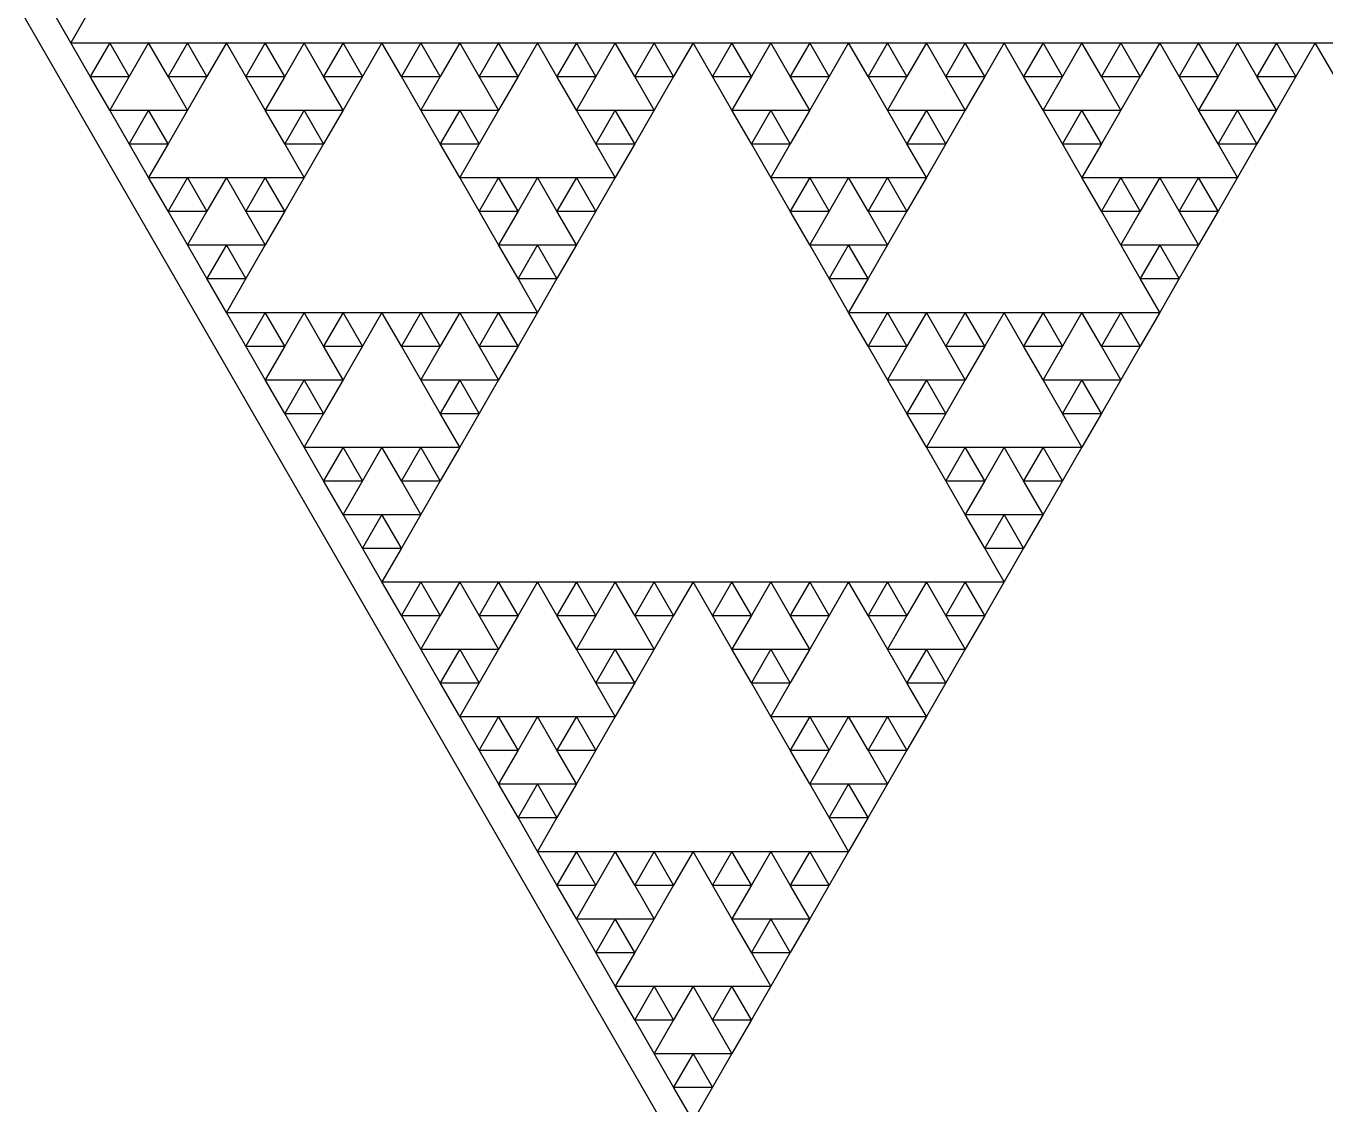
# Model space of a CAD drawing. Extents: x 0 to 345, y 1298 to 1597.
# Drawn here: x 84.7 to 173.2, y 1376.2 to 1449.6 of the extents above; entities that cross this region are included whole.
import ezdxf

# ---------------------------------------------------------------- set-up
doc = ezdxf.new("R2010")
doc.units = 0
doc.layers.get('0').update_dxf_attribs({"linetype": 'CONTINUOUS'})

msp = doc.modelspace()

# ---------------------------------------------------------------- linework, layer by layer
at = {"color": 3}
for p, q in [((172.56699, 1297.91379), (-0.165886, 1597.095774)), ((87.803268, 1448.43014), (86.478777, 1450.72378)), ((89.127759, 1450.72378), (87.803268, 1448.43014)), ((87.803268, 1448.43014), (90.45225, 1448.43014)), ((89.127759, 1446.13587), (87.803268, 1448.43014)), ((90.45225, 1448.43014), (89.127759, 1446.13587)), ((90.45225, 1448.43014), (93.101232, 1448.43014)), ((91.776741, 1446.13587), (90.45225, 1448.43014)), ((93.101232, 1448.43014), (91.776741, 1446.13587)), ((93.101232, 1448.43014), (95.750214, 1448.43014)), ((94.425723, 1446.13587), (93.101232, 1448.43014)), ((95.750214, 1448.43014), (94.425723, 1446.13587)), ((95.750214, 1448.43014), (98.39858, 1448.43014)), ((97.074089, 1446.13587), (95.750214, 1448.43014)), ((98.39858, 1448.43014), (97.074089, 1446.13587)), ((98.39858, 1448.43014), (101.04756, 1448.43014)), ((99.723071, 1446.13587), (98.39858, 1448.43014)), ((101.04756, 1448.43014), (99.723071, 1446.13587)), ((101.04756, 1448.43014), (103.69654, 1448.43014)), ((102.37205, 1446.13587), (101.04756, 1448.43014)), ((103.69654, 1448.43014), (102.37205, 1446.13587)), ((103.69654, 1448.43014), (106.34553, 1448.43014)), ((105.02103, 1446.13587), (103.69654, 1448.43014)), ((106.34553, 1448.43014), (105.02103, 1446.13587)), ((106.34553, 1448.43014), (108.99451, 1448.43014)), ((107.67002, 1446.13587), (106.34553, 1448.43014)), ((108.99451, 1448.43014), (107.67002, 1446.13587)), ((108.99451, 1448.43014), (111.64287, 1448.43014)), ((110.31838, 1446.13587), (108.99451, 1448.43014)), ((111.64287, 1448.43014), (110.31838, 1446.13587)), ((111.64287, 1448.43014), (114.29186, 1448.43014)), ((112.96736, 1446.13587), (111.64287, 1448.43014)), ((114.29186, 1448.43014), (112.96736, 1446.13587)), ((114.29186, 1448.43014), (116.94084, 1448.43014)), ((115.61635, 1446.13587), (114.29186, 1448.43014)), ((116.94084, 1448.43014), (115.61635, 1446.13587)), ((116.94084, 1448.43014), (119.58982, 1448.43014)), ((118.26533, 1446.13587), (116.94084, 1448.43014)), ((119.58982, 1448.43014), (118.26533, 1446.13587)), ((119.58982, 1448.43014), (122.2388, 1448.43014)), ((120.91431, 1446.13587), (119.58982, 1448.43014)), ((122.2388, 1448.43014), (120.91431, 1446.13587)), ((122.2388, 1448.43014), (124.88717, 1448.43014)), ((123.56329, 1446.13587), (122.2388, 1448.43014)), ((124.88717, 1448.43014), (123.56329, 1446.13587)), ((124.88717, 1448.43014), (127.53615, 1448.43014)), ((126.21166, 1446.13587), (124.88717, 1448.43014)), ((127.53615, 1448.43014), (126.21166, 1446.13587)), ((127.53615, 1448.43014), (130.18513, 1448.43014)), ((128.86064, 1446.13587), (127.53615, 1448.43014)), ((130.18513, 1448.43014), (128.86064, 1446.13587)), ((130.18513, 1448.43014), (132.83411, 1448.43014)), ((131.50962, 1446.13587), (130.18513, 1448.43014)), ((132.83411, 1448.43014), (131.50962, 1446.13587)), ((132.83411, 1448.43014), (135.48309, 1448.43014)), ((134.1586, 1446.13587), (132.83411, 1448.43014)), ((135.48309, 1448.43014), (134.1586, 1446.13587)), ((135.48309, 1448.43014), (138.13146, 1448.43014)), ((136.80759, 1446.13587), (135.48309, 1448.43014)), ((138.13146, 1448.43014), (136.80759, 1446.13587)), ((138.13146, 1448.43014), (140.78044, 1448.43014)), ((139.45595, 1446.13587), (138.13146, 1448.43014)), ((140.78044, 1448.43014), (139.45595, 1446.13587)), ((140.78044, 1448.43014), (143.42942, 1448.43014)), ((142.10493, 1446.13587), (140.78044, 1448.43014)), ((143.42942, 1448.43014), (142.10493, 1446.13587)), ((143.42942, 1448.43014), (146.07841, 1448.43014)), ((144.75392, 1446.13587), (143.42942, 1448.43014)), ((146.07841, 1448.43014), (144.75392, 1446.13587)), ((146.07841, 1448.43014), (148.72739, 1448.43014)), ((147.4029, 1446.13587), (146.07841, 1448.43014)), ((148.72739, 1448.43014), (147.4029, 1446.13587)), ((148.72739, 1448.43014), (151.37637, 1448.43014)), ((150.05188, 1446.13587), (148.72739, 1448.43014)), ((151.37637, 1448.43014), (150.05188, 1446.13587)), ((151.37637, 1448.43014), (154.02474, 1448.43014)), ((152.70024, 1446.13587), (151.37637, 1448.43014)), ((154.02474, 1448.43014), (152.70024, 1446.13587)), ((154.02474, 1448.43014), (156.67372, 1448.43014)), ((155.34923, 1446.13587), (154.02474, 1448.43014)), ((156.67372, 1448.43014), (155.34923, 1446.13587)), ((156.67372, 1448.43014), (159.3227, 1448.43014)), ((157.99821, 1446.13587), (156.67372, 1448.43014)), ((159.3227, 1448.43014), (157.99821, 1446.13587)), ((159.3227, 1448.43014), (161.97168, 1448.43014)), ((160.64719, 1446.13587), (159.3227, 1448.43014)), ((161.97168, 1448.43014), (160.64719, 1446.13587)), ((161.97168, 1448.43014), (164.62066, 1448.43014)), ((163.29617, 1446.13587), (161.97168, 1448.43014)), ((164.62066, 1448.43014), (163.29617, 1446.13587)), ((164.62066, 1448.43014), (167.26903, 1448.43014)), ((165.94454, 1446.13587), (164.62066, 1448.43014)), ((167.26903, 1448.43014), (165.94454, 1446.13587)), ((167.26903, 1448.43014), (169.91801, 1448.43014)), ((168.59352, 1446.13587), (167.26903, 1448.43014)), ((169.91801, 1448.43014), (168.59352, 1446.13587)), ((169.91801, 1448.43014), (172.56699, 1448.43014)), ((171.2425, 1446.13587), (169.91801, 1448.43014)), ((172.56699, 1448.43014), (171.2425, 1446.13587)), ((172.56699, 1448.43014), (175.21598, 1448.43014)), ((173.89148, 1446.13587), (172.56699, 1448.43014)), ((89.127759, 1446.13587), (91.776741, 1446.13587)), ((90.45225, 1443.84223), (89.127759, 1446.13587)), ((91.776741, 1446.13587), (90.45225, 1443.84223)), ((94.425723, 1446.13587), (97.074089, 1446.13587)), ((95.750214, 1443.84223), (94.425723, 1446.13587)), ((97.074089, 1446.13587), (95.750214, 1443.84223)), ((99.723071, 1446.13587), (102.37205, 1446.13587)), ((101.04756, 1443.84223), (99.723071, 1446.13587)), ((102.37205, 1446.13587), (101.04756, 1443.84223)), ((105.02103, 1446.13587), (107.67002, 1446.13587)), ((106.34553, 1443.84223), (105.02103, 1446.13587)), ((107.67002, 1446.13587), (106.34553, 1443.84223)), ((110.31838, 1446.13587), (112.96736, 1446.13587)), ((111.64287, 1443.84223), (110.31838, 1446.13587)), ((112.96736, 1446.13587), (111.64287, 1443.84223)), ((115.61635, 1446.13587), (118.26533, 1446.13587)), ((116.94084, 1443.84223), (115.61635, 1446.13587)), ((118.26533, 1446.13587), (116.94084, 1443.84223)), ((120.91431, 1446.13587), (123.56329, 1446.13587)), ((122.2388, 1443.84223), (120.91431, 1446.13587)), ((123.56329, 1446.13587), (122.2388, 1443.84223)), ((126.21166, 1446.13587), (128.86064, 1446.13587)), ((127.53615, 1443.84223), (126.21166, 1446.13587)), ((128.86064, 1446.13587), (127.53615, 1443.84223)), ((131.50962, 1446.13587), (134.1586, 1446.13587)), ((132.83411, 1443.84223), (131.50962, 1446.13587)), ((134.1586, 1446.13587), (132.83411, 1443.84223)), ((136.80759, 1446.13587), (139.45595, 1446.13587)), ((138.13146, 1443.84223), (136.80759, 1446.13587)), ((139.45595, 1446.13587), (138.13146, 1443.84223)), ((142.10493, 1446.13587), (144.75392, 1446.13587)), ((143.42942, 1443.84223), (142.10493, 1446.13587)), ((144.75392, 1446.13587), (143.42942, 1443.84223)), ((147.4029, 1446.13587), (150.05188, 1446.13587)), ((148.72739, 1443.84223), (147.4029, 1446.13587)), ((150.05188, 1446.13587), (148.72739, 1443.84223)), ((152.70024, 1446.13587), (155.34923, 1446.13587)), ((154.02474, 1443.84223), (152.70024, 1446.13587)), ((155.34923, 1446.13587), (154.02474, 1443.84223)), ((157.99821, 1446.13587), (160.64719, 1446.13587)), ((159.3227, 1443.84223), (157.99821, 1446.13587)), ((160.64719, 1446.13587), (159.3227, 1443.84223)), ((163.29617, 1446.13587), (165.94454, 1446.13587)), ((164.62066, 1443.84223), (163.29617, 1446.13587)), ((165.94454, 1446.13587), (164.62066, 1443.84223)), ((168.59352, 1446.13587), (171.2425, 1446.13587)), ((169.91801, 1443.84223), (168.59352, 1446.13587)), ((171.2425, 1446.13587), (169.91801, 1443.84223)), ((90.45225, 1443.84223), (93.101232, 1443.84223)), ((91.776741, 1441.54797), (90.45225, 1443.84223)), ((93.101232, 1443.84223), (91.776741, 1441.54797)), ((93.101232, 1443.84223), (95.750214, 1443.84223)), ((94.425723, 1441.54797), (93.101232, 1443.84223)), ((95.750214, 1443.84223), (94.425723, 1441.54797)), ((101.04756, 1443.84223), (103.69654, 1443.84223)), ((102.37205, 1441.54797), (101.04756, 1443.84223)), ((103.69654, 1443.84223), (102.37205, 1441.54797)), ((103.69654, 1443.84223), (106.34553, 1443.84223)), ((105.02103, 1441.54797), (103.69654, 1443.84223)), ((106.34553, 1443.84223), (105.02103, 1441.54797)), ((111.64287, 1443.84223), (114.29186, 1443.84223)), ((112.96736, 1441.54797), (111.64287, 1443.84223)), ((114.29186, 1443.84223), (112.96736, 1441.54797)), ((114.29186, 1443.84223), (116.94084, 1443.84223)), ((115.61635, 1441.54797), (114.29186, 1443.84223)), ((116.94084, 1443.84223), (115.61635, 1441.54797)), ((122.2388, 1443.84223), (124.88717, 1443.84223)), ((123.56329, 1441.54797), (122.2388, 1443.84223)), ((124.88717, 1443.84223), (123.56329, 1441.54797)), ((124.88717, 1443.84223), (127.53615, 1443.84223)), ((126.21166, 1441.54797), (124.88717, 1443.84223)), ((127.53615, 1443.84223), (126.21166, 1441.54797)), ((132.83411, 1443.84223), (135.48309, 1443.84223)), ((134.1586, 1441.54797), (132.83411, 1443.84223)), ((135.48309, 1443.84223), (134.1586, 1441.54797)), ((135.48309, 1443.84223), (138.13146, 1443.84223)), ((136.80759, 1441.54797), (135.48309, 1443.84223)), ((138.13146, 1443.84223), (136.80759, 1441.54797)), ((143.42942, 1443.84223), (146.07841, 1443.84223)), ((144.75392, 1441.54797), (143.42942, 1443.84223)), ((146.07841, 1443.84223), (144.75392, 1441.54797)), ((146.07841, 1443.84223), (148.72739, 1443.84223)), ((147.4029, 1441.54797), (146.07841, 1443.84223)), ((148.72739, 1443.84223), (147.4029, 1441.54797)), ((154.02474, 1443.84223), (156.67372, 1443.84223)), ((155.34923, 1441.54797), (154.02474, 1443.84223)), ((156.67372, 1443.84223), (155.34923, 1441.54797)), ((156.67372, 1443.84223), (159.3227, 1443.84223)), ((157.99821, 1441.54797), (156.67372, 1443.84223)), ((159.3227, 1443.84223), (157.99821, 1441.54797)), ((164.62066, 1443.84223), (167.26903, 1443.84223)), ((165.94454, 1441.54797), (164.62066, 1443.84223)), ((167.26903, 1443.84223), (165.94454, 1441.54797)), ((167.26903, 1443.84223), (169.91801, 1443.84223)), ((168.59352, 1441.54797), (167.26903, 1443.84223)), ((169.91801, 1443.84223), (168.59352, 1441.54797)), ((91.776741, 1441.54797), (94.425723, 1441.54797)), ((93.101232, 1439.25432), (91.776741, 1441.54797)), ((94.425723, 1441.54797), (93.101232, 1439.25432)), ((102.37205, 1441.54797), (105.02103, 1441.54797)), ((103.69654, 1439.25432), (102.37205, 1441.54797)), ((105.02103, 1441.54797), (103.69654, 1439.25432)), ((112.96736, 1441.54797), (115.61635, 1441.54797)), ((114.29186, 1439.25432), (112.96736, 1441.54797)), ((115.61635, 1441.54797), (114.29186, 1439.25432)), ((123.56329, 1441.54797), (126.21166, 1441.54797)), ((124.88717, 1439.25432), (123.56329, 1441.54797)), ((126.21166, 1441.54797), (124.88717, 1439.25432)), ((134.1586, 1441.54797), (136.80759, 1441.54797)), ((135.48309, 1439.25432), (134.1586, 1441.54797)), ((136.80759, 1441.54797), (135.48309, 1439.25432)), ((144.75392, 1441.54797), (147.4029, 1441.54797)), ((146.07841, 1439.25432), (144.75392, 1441.54797)), ((147.4029, 1441.54797), (146.07841, 1439.25432)), ((155.34923, 1441.54797), (157.99821, 1441.54797)), ((156.67372, 1439.25432), (155.34923, 1441.54797)), ((157.99821, 1441.54797), (156.67372, 1439.25432)), ((165.94454, 1441.54797), (168.59352, 1441.54797)), ((167.26903, 1439.25432), (165.94454, 1441.54797)), ((168.59352, 1441.54797), (167.26903, 1439.25432)), ((93.101232, 1439.25432), (95.750214, 1439.25432)), ((94.425723, 1436.96006), (93.101232, 1439.25432)), ((95.750214, 1439.25432), (94.425723, 1436.96006)), ((95.750214, 1439.25432), (98.39858, 1439.25432)), ((97.074089, 1436.96006), (95.750214, 1439.25432)), ((98.39858, 1439.25432), (97.074089, 1436.96006)), ((98.39858, 1439.25432), (101.04756, 1439.25432)), ((99.723071, 1436.96006), (98.39858, 1439.25432)), ((101.04756, 1439.25432), (99.723071, 1436.96006)), ((101.04756, 1439.25432), (103.69654, 1439.25432)), ((102.37205, 1436.96006), (101.04756, 1439.25432)), ((103.69654, 1439.25432), (102.37205, 1436.96006)), ((114.29186, 1439.25432), (116.94084, 1439.25432)), ((115.61635, 1436.96006), (114.29186, 1439.25432)), ((116.94084, 1439.25432), (115.61635, 1436.96006)), ((116.94084, 1439.25432), (119.58982, 1439.25432)), ((118.26533, 1436.96006), (116.94084, 1439.25432)), ((119.58982, 1439.25432), (118.26533, 1436.96006)), ((119.58982, 1439.25432), (122.2388, 1439.25432)), ((120.91431, 1436.96006), (119.58982, 1439.25432)), ((122.2388, 1439.25432), (120.91431, 1436.96006)), ((122.2388, 1439.25432), (124.88717, 1439.25432)), ((123.56329, 1436.96006), (122.2388, 1439.25432)), ((124.88717, 1439.25432), (123.56329, 1436.96006)), ((135.48309, 1439.25432), (138.13146, 1439.25432)), ((136.80759, 1436.96006), (135.48309, 1439.25432)), ((138.13146, 1439.25432), (136.80759, 1436.96006)), ((138.13146, 1439.25432), (140.78044, 1439.25432)), ((139.45595, 1436.96006), (138.13146, 1439.25432)), ((140.78044, 1439.25432), (139.45595, 1436.96006)), ((140.78044, 1439.25432), (143.42942, 1439.25432)), ((142.10493, 1436.96006), (140.78044, 1439.25432)), ((143.42942, 1439.25432), (142.10493, 1436.96006)), ((143.42942, 1439.25432), (146.07841, 1439.25432)), ((144.75392, 1436.96006), (143.42942, 1439.25432)), ((146.07841, 1439.25432), (144.75392, 1436.96006)), ((156.67372, 1439.25432), (159.3227, 1439.25432)), ((157.99821, 1436.96006), (156.67372, 1439.25432)), ((159.3227, 1439.25432), (157.99821, 1436.96006)), ((159.3227, 1439.25432), (161.97168, 1439.25432)), ((160.64719, 1436.96006), (159.3227, 1439.25432)), ((161.97168, 1439.25432), (160.64719, 1436.96006)), ((161.97168, 1439.25432), (164.62066, 1439.25432)), ((163.29617, 1436.96006), (161.97168, 1439.25432)), ((164.62066, 1439.25432), (163.29617, 1436.96006)), ((164.62066, 1439.25432), (167.26903, 1439.25432)), ((165.94454, 1436.96006), (164.62066, 1439.25432)), ((167.26903, 1439.25432), (165.94454, 1436.96006)), ((94.425723, 1436.96006), (97.074089, 1436.96006)), ((95.750214, 1434.66641), (94.425723, 1436.96006)), ((97.074089, 1436.96006), (95.750214, 1434.66641)), ((99.723071, 1436.96006), (102.37205, 1436.96006)), ((101.04756, 1434.66641), (99.723071, 1436.96006)), ((102.37205, 1436.96006), (101.04756, 1434.66641)), ((115.61635, 1436.96006), (118.26533, 1436.96006)), ((116.94084, 1434.66641), (115.61635, 1436.96006)), ((118.26533, 1436.96006), (116.94084, 1434.66641)), ((120.91431, 1436.96006), (123.56329, 1436.96006)), ((122.2388, 1434.66641), (120.91431, 1436.96006)), ((123.56329, 1436.96006), (122.2388, 1434.66641)), ((136.80759, 1436.96006), (139.45595, 1436.96006)), ((138.13146, 1434.66641), (136.80759, 1436.96006)), ((139.45595, 1436.96006), (138.13146, 1434.66641)), ((142.10493, 1436.96006), (144.75392, 1436.96006)), ((143.42942, 1434.66641), (142.10493, 1436.96006)), ((144.75392, 1436.96006), (143.42942, 1434.66641)), ((157.99821, 1436.96006), (160.64719, 1436.96006)), ((159.3227, 1434.66641), (157.99821, 1436.96006)), ((160.64719, 1436.96006), (159.3227, 1434.66641)), ((163.29617, 1436.96006), (165.94454, 1436.96006)), ((164.62066, 1434.66641), (163.29617, 1436.96006)), ((165.94454, 1436.96006), (164.62066, 1434.66641)), ((95.750214, 1434.66641), (98.39858, 1434.66641)), ((97.074089, 1432.37215), (95.750214, 1434.66641)), ((98.39858, 1434.66641), (97.074089, 1432.37215)), ((98.39858, 1434.66641), (101.04756, 1434.66641)), ((99.723071, 1432.37215), (98.39858, 1434.66641)), ((101.04756, 1434.66641), (99.723071, 1432.37215)), ((116.94084, 1434.66641), (119.58982, 1434.66641)), ((118.26533, 1432.37215), (116.94084, 1434.66641)), ((119.58982, 1434.66641), (118.26533, 1432.37215)), ((119.58982, 1434.66641), (122.2388, 1434.66641)), ((120.91431, 1432.37215), (119.58982, 1434.66641)), ((122.2388, 1434.66641), (120.91431, 1432.37215)), ((138.13146, 1434.66641), (140.78044, 1434.66641)), ((139.45595, 1432.37215), (138.13146, 1434.66641)), ((140.78044, 1434.66641), (139.45595, 1432.37215)), ((140.78044, 1434.66641), (143.42942, 1434.66641)), ((142.10493, 1432.37215), (140.78044, 1434.66641)), ((143.42942, 1434.66641), (142.10493, 1432.37215)), ((159.3227, 1434.66641), (161.97168, 1434.66641)), ((160.64719, 1432.37215), (159.3227, 1434.66641)), ((161.97168, 1434.66641), (160.64719, 1432.37215)), ((161.97168, 1434.66641), (164.62066, 1434.66641)), ((163.29617, 1432.37215), (161.97168, 1434.66641)), ((164.62066, 1434.66641), (163.29617, 1432.37215)), ((97.074089, 1432.37215), (99.723071, 1432.37215)), ((98.39858, 1430.07789), (97.074089, 1432.37215)), ((99.723071, 1432.37215), (98.39858, 1430.07789)), ((118.26533, 1432.37215), (120.91431, 1432.37215)), ((119.58982, 1430.07789), (118.26533, 1432.37215)), ((120.91431, 1432.37215), (119.58982, 1430.07789)), ((139.45595, 1432.37215), (142.10493, 1432.37215)), ((140.78044, 1430.07789), (139.45595, 1432.37215)), ((142.10493, 1432.37215), (140.78044, 1430.07789)), ((160.64719, 1432.37215), (163.29617, 1432.37215)), ((161.97168, 1430.07789), (160.64719, 1432.37215)), ((163.29617, 1432.37215), (161.97168, 1430.07789)), ((98.39858, 1430.07789), (101.04756, 1430.07789)), ((99.723071, 1427.78424), (98.39858, 1430.07789)), ((101.04756, 1430.07789), (99.723071, 1427.78424)), ((101.04756, 1430.07789), (103.69654, 1430.07789)), ((102.37205, 1427.78424), (101.04756, 1430.07789)), ((103.69654, 1430.07789), (102.37205, 1427.78424)), ((103.69654, 1430.07789), (106.34553, 1430.07789)), ((105.02103, 1427.78424), (103.69654, 1430.07789)), ((106.34553, 1430.07789), (105.02103, 1427.78424)), ((106.34553, 1430.07789), (108.99451, 1430.07789)), ((107.67002, 1427.78424), (106.34553, 1430.07789)), ((108.99451, 1430.07789), (107.67002, 1427.78424)), ((108.99451, 1430.07789), (111.64287, 1430.07789)), ((110.31838, 1427.78424), (108.99451, 1430.07789)), ((111.64287, 1430.07789), (110.31838, 1427.78424)), ((111.64287, 1430.07789), (114.29186, 1430.07789)), ((112.96736, 1427.78424), (111.64287, 1430.07789)), ((114.29186, 1430.07789), (112.96736, 1427.78424)), ((114.29186, 1430.07789), (116.94084, 1430.07789)), ((115.61635, 1427.78424), (114.29186, 1430.07789)), ((116.94084, 1430.07789), (115.61635, 1427.78424)), ((116.94084, 1430.07789), (119.58982, 1430.07789)), ((118.26533, 1427.78424), (116.94084, 1430.07789)), ((119.58982, 1430.07789), (118.26533, 1427.78424)), ((140.78044, 1430.07789), (143.42942, 1430.07789)), ((142.10493, 1427.78424), (140.78044, 1430.07789)), ((143.42942, 1430.07789), (142.10493, 1427.78424)), ((143.42942, 1430.07789), (146.07841, 1430.07789)), ((144.75392, 1427.78424), (143.42942, 1430.07789)), ((146.07841, 1430.07789), (144.75392, 1427.78424)), ((146.07841, 1430.07789), (148.72739, 1430.07789)), ((147.4029, 1427.78424), (146.07841, 1430.07789)), ((148.72739, 1430.07789), (147.4029, 1427.78424)), ((148.72739, 1430.07789), (151.37637, 1430.07789)), ((150.05188, 1427.78424), (148.72739, 1430.07789)), ((151.37637, 1430.07789), (150.05188, 1427.78424)), ((151.37637, 1430.07789), (154.02474, 1430.07789)), ((152.70024, 1427.78424), (151.37637, 1430.07789)), ((154.02474, 1430.07789), (152.70024, 1427.78424)), ((154.02474, 1430.07789), (156.67372, 1430.07789)), ((155.34923, 1427.78424), (154.02474, 1430.07789)), ((156.67372, 1430.07789), (155.34923, 1427.78424)), ((156.67372, 1430.07789), (159.3227, 1430.07789)), ((157.99821, 1427.78424), (156.67372, 1430.07789)), ((159.3227, 1430.07789), (157.99821, 1427.78424)), ((159.3227, 1430.07789), (161.97168, 1430.07789)), ((160.64719, 1427.78424), (159.3227, 1430.07789)), ((161.97168, 1430.07789), (160.64719, 1427.78424)), ((99.723071, 1427.78424), (102.37205, 1427.78424)), ((101.04756, 1425.48998), (99.723071, 1427.78424)), ((102.37205, 1427.78424), (101.04756, 1425.48998)), ((105.02103, 1427.78424), (107.67002, 1427.78424)), ((106.34553, 1425.48998), (105.02103, 1427.78424)), ((107.67002, 1427.78424), (106.34553, 1425.48998)), ((110.31838, 1427.78424), (112.96736, 1427.78424)), ((111.64287, 1425.48998), (110.31838, 1427.78424)), ((112.96736, 1427.78424), (111.64287, 1425.48998)), ((115.61635, 1427.78424), (118.26533, 1427.78424)), ((116.94084, 1425.48998), (115.61635, 1427.78424)), ((118.26533, 1427.78424), (116.94084, 1425.48998)), ((142.10493, 1427.78424), (144.75392, 1427.78424)), ((143.42942, 1425.48998), (142.10493, 1427.78424)), ((144.75392, 1427.78424), (143.42942, 1425.48998)), ((147.4029, 1427.78424), (150.05188, 1427.78424)), ((148.72739, 1425.48998), (147.4029, 1427.78424)), ((150.05188, 1427.78424), (148.72739, 1425.48998)), ((152.70024, 1427.78424), (155.34923, 1427.78424)), ((154.02474, 1425.48998), (152.70024, 1427.78424)), ((155.34923, 1427.78424), (154.02474, 1425.48998)), ((157.99821, 1427.78424), (160.64719, 1427.78424)), ((159.3227, 1425.48998), (157.99821, 1427.78424)), ((160.64719, 1427.78424), (159.3227, 1425.48998)), ((101.04756, 1425.48998), (103.69654, 1425.48998)), ((102.37205, 1423.19633), (101.04756, 1425.48998)), ((103.69654, 1425.48998), (102.37205, 1423.19633)), ((103.69654, 1425.48998), (106.34553, 1425.48998)), ((105.02103, 1423.19633), (103.69654, 1425.48998)), ((106.34553, 1425.48998), (105.02103, 1423.19633)), ((111.64287, 1425.48998), (114.29186, 1425.48998)), ((112.96736, 1423.19633), (111.64287, 1425.48998)), ((114.29186, 1425.48998), (112.96736, 1423.19633)), ((114.29186, 1425.48998), (116.94084, 1425.48998)), ((115.61635, 1423.19633), (114.29186, 1425.48998)), ((116.94084, 1425.48998), (115.61635, 1423.19633)), ((143.42942, 1425.48998), (146.07841, 1425.48998)), ((144.75392, 1423.19633), (143.42942, 1425.48998)), ((146.07841, 1425.48998), (144.75392, 1423.19633)), ((146.07841, 1425.48998), (148.72739, 1425.48998)), ((147.4029, 1423.19633), (146.07841, 1425.48998)), ((148.72739, 1425.48998), (147.4029, 1423.19633)), ((154.02474, 1425.48998), (156.67372, 1425.48998)), ((155.34923, 1423.19633), (154.02474, 1425.48998)), ((156.67372, 1425.48998), (155.34923, 1423.19633)), ((156.67372, 1425.48998), (159.3227, 1425.48998)), ((157.99821, 1423.19633), (156.67372, 1425.48998)), ((159.3227, 1425.48998), (157.99821, 1423.19633)), ((102.37205, 1423.19633), (105.02103, 1423.19633)), ((103.69654, 1420.90207), (102.37205, 1423.19633)), ((105.02103, 1423.19633), (103.69654, 1420.90207)), ((112.96736, 1423.19633), (115.61635, 1423.19633)), ((114.29186, 1420.90207), (112.96736, 1423.19633)), ((115.61635, 1423.19633), (114.29186, 1420.90207)), ((144.75392, 1423.19633), (147.4029, 1423.19633)), ((146.07841, 1420.90207), (144.75392, 1423.19633)), ((147.4029, 1423.19633), (146.07841, 1420.90207)), ((155.34923, 1423.19633), (157.99821, 1423.19633)), ((156.67372, 1420.90207), (155.34923, 1423.19633)), ((157.99821, 1423.19633), (156.67372, 1420.90207)), ((103.69654, 1420.90207), (106.34553, 1420.90207)), ((105.02103, 1418.60842), (103.69654, 1420.90207)), ((106.34553, 1420.90207), (105.02103, 1418.60842)), ((106.34553, 1420.90207), (108.99451, 1420.90207)), ((107.67002, 1418.60842), (106.34553, 1420.90207)), ((108.99451, 1420.90207), (107.67002, 1418.60842)), ((108.99451, 1420.90207), (111.64287, 1420.90207)), ((110.31838, 1418.60842), (108.99451, 1420.90207)), ((111.64287, 1420.90207), (110.31838, 1418.60842)), ((111.64287, 1420.90207), (114.29186, 1420.90207)), ((112.96736, 1418.60842), (111.64287, 1420.90207)), ((114.29186, 1420.90207), (112.96736, 1418.60842)), ((146.07841, 1420.90207), (148.72739, 1420.90207)), ((147.4029, 1418.60842), (146.07841, 1420.90207)), ((148.72739, 1420.90207), (147.4029, 1418.60842)), ((148.72739, 1420.90207), (151.37637, 1420.90207)), ((150.05188, 1418.60842), (148.72739, 1420.90207)), ((151.37637, 1420.90207), (150.05188, 1418.60842)), ((151.37637, 1420.90207), (154.02474, 1420.90207)), ((152.70024, 1418.60842), (151.37637, 1420.90207)), ((154.02474, 1420.90207), (152.70024, 1418.60842)), ((154.02474, 1420.90207), (156.67372, 1420.90207)), ((155.34923, 1418.60842), (154.02474, 1420.90207)), ((156.67372, 1420.90207), (155.34923, 1418.60842)), ((105.02103, 1418.60842), (107.67002, 1418.60842)), ((106.34553, 1416.31416), (105.02103, 1418.60842)), ((107.67002, 1418.60842), (106.34553, 1416.31416)), ((110.31838, 1418.60842), (112.96736, 1418.60842)), ((111.64287, 1416.31416), (110.31838, 1418.60842)), ((112.96736, 1418.60842), (111.64287, 1416.31416)), ((147.4029, 1418.60842), (150.05188, 1418.60842)), ((148.72739, 1416.31416), (147.4029, 1418.60842)), ((150.05188, 1418.60842), (148.72739, 1416.31416)), ((152.70024, 1418.60842), (155.34923, 1418.60842)), ((154.02474, 1416.31416), (152.70024, 1418.60842)), ((155.34923, 1418.60842), (154.02474, 1416.31416)), ((106.34553, 1416.31416), (108.99451, 1416.31416)), ((107.67002, 1414.02051), (106.34553, 1416.31416)), ((108.99451, 1416.31416), (107.67002, 1414.02051)), ((108.99451, 1416.31416), (111.64287, 1416.31416)), ((110.31838, 1414.02051), (108.99451, 1416.31416)), ((111.64287, 1416.31416), (110.31838, 1414.02051)), ((148.72739, 1416.31416), (151.37637, 1416.31416)), ((150.05188, 1414.02051), (148.72739, 1416.31416)), ((151.37637, 1416.31416), (150.05188, 1414.02051)), ((151.37637, 1416.31416), (154.02474, 1416.31416)), ((152.70024, 1414.02051), (151.37637, 1416.31416)), ((154.02474, 1416.31416), (152.70024, 1414.02051)), ((107.67002, 1414.02051), (110.31838, 1414.02051)), ((108.99451, 1411.72625), (107.67002, 1414.02051)), ((110.31838, 1414.02051), (108.99451, 1411.72625)), ((150.05188, 1414.02051), (152.70024, 1414.02051)), ((151.37637, 1411.72625), (150.05188, 1414.02051)), ((152.70024, 1414.02051), (151.37637, 1411.72625)), ((108.99451, 1411.72625), (111.64287, 1411.72625)), ((110.31838, 1409.43261), (108.99451, 1411.72625)), ((111.64287, 1411.72625), (110.31838, 1409.43261)), ((111.64287, 1411.72625), (114.29186, 1411.72625)), ((112.96736, 1409.43261), (111.64287, 1411.72625)), ((114.29186, 1411.72625), (112.96736, 1409.43261)), ((114.29186, 1411.72625), (116.94084, 1411.72625)), ((115.61635, 1409.43261), (114.29186, 1411.72625)), ((116.94084, 1411.72625), (115.61635, 1409.43261)), ((116.94084, 1411.72625), (119.58982, 1411.72625)), ((118.26533, 1409.43261), (116.94084, 1411.72625)), ((119.58982, 1411.72625), (118.26533, 1409.43261)), ((119.58982, 1411.72625), (122.2388, 1411.72625)), ((120.91431, 1409.43261), (119.58982, 1411.72625)), ((122.2388, 1411.72625), (120.91431, 1409.43261)), ((122.2388, 1411.72625), (124.88717, 1411.72625)), ((123.56329, 1409.43261), (122.2388, 1411.72625)), ((124.88717, 1411.72625), (123.56329, 1409.43261)), ((124.88717, 1411.72625), (127.53615, 1411.72625)), ((126.21166, 1409.43261), (124.88717, 1411.72625)), ((127.53615, 1411.72625), (126.21166, 1409.43261)), ((127.53615, 1411.72625), (130.18513, 1411.72625)), ((128.86064, 1409.43261), (127.53615, 1411.72625)), ((130.18513, 1411.72625), (128.86064, 1409.43261)), ((130.18513, 1411.72625), (132.83411, 1411.72625)), ((131.50962, 1409.43261), (130.18513, 1411.72625)), ((132.83411, 1411.72625), (131.50962, 1409.43261)), ((132.83411, 1411.72625), (135.48309, 1411.72625)), ((134.1586, 1409.43261), (132.83411, 1411.72625)), ((135.48309, 1411.72625), (134.1586, 1409.43261)), ((135.48309, 1411.72625), (138.13146, 1411.72625)), ((136.80759, 1409.43261), (135.48309, 1411.72625)), ((138.13146, 1411.72625), (136.80759, 1409.43261)), ((138.13146, 1411.72625), (140.78044, 1411.72625)), ((139.45595, 1409.43261), (138.13146, 1411.72625)), ((140.78044, 1411.72625), (139.45595, 1409.43261)), ((140.78044, 1411.72625), (143.42942, 1411.72625)), ((142.10493, 1409.43261), (140.78044, 1411.72625)), ((143.42942, 1411.72625), (142.10493, 1409.43261)), ((143.42942, 1411.72625), (146.07841, 1411.72625)), ((144.75392, 1409.43261), (143.42942, 1411.72625)), ((146.07841, 1411.72625), (144.75392, 1409.43261)), ((146.07841, 1411.72625), (148.72739, 1411.72625)), ((147.4029, 1409.43261), (146.07841, 1411.72625)), ((148.72739, 1411.72625), (147.4029, 1409.43261)), ((148.72739, 1411.72625), (151.37637, 1411.72625)), ((150.05188, 1409.43261), (148.72739, 1411.72625)), ((151.37637, 1411.72625), (150.05188, 1409.43261)), ((110.31838, 1409.43261), (112.96736, 1409.43261)), ((111.64287, 1407.13834), (110.31838, 1409.43261)), ((112.96736, 1409.43261), (111.64287, 1407.13834)), ((115.61635, 1409.43261), (118.26533, 1409.43261)), ((116.94084, 1407.13834), (115.61635, 1409.43261)), ((118.26533, 1409.43261), (116.94084, 1407.13834)), ((120.91431, 1409.43261), (123.56329, 1409.43261)), ((122.2388, 1407.13834), (120.91431, 1409.43261)), ((123.56329, 1409.43261), (122.2388, 1407.13834)), ((126.21166, 1409.43261), (128.86064, 1409.43261)), ((127.53615, 1407.13834), (126.21166, 1409.43261)), ((128.86064, 1409.43261), (127.53615, 1407.13834)), ((131.50962, 1409.43261), (134.1586, 1409.43261)), ((132.83411, 1407.13834), (131.50962, 1409.43261)), ((134.1586, 1409.43261), (132.83411, 1407.13834)), ((136.80759, 1409.43261), (139.45595, 1409.43261)), ((138.13146, 1407.13834), (136.80759, 1409.43261)), ((139.45595, 1409.43261), (138.13146, 1407.13834)), ((142.10493, 1409.43261), (144.75392, 1409.43261)), ((143.42942, 1407.13834), (142.10493, 1409.43261)), ((144.75392, 1409.43261), (143.42942, 1407.13834)), ((147.4029, 1409.43261), (150.05188, 1409.43261)), ((148.72739, 1407.13834), (147.4029, 1409.43261)), ((150.05188, 1409.43261), (148.72739, 1407.13834)), ((111.64287, 1407.13834), (114.29186, 1407.13834)), ((112.96736, 1404.84408), (111.64287, 1407.13834)), ((114.29186, 1407.13834), (112.96736, 1404.84408)), ((114.29186, 1407.13834), (116.94084, 1407.13834)), ((115.61635, 1404.84408), (114.29186, 1407.13834)), ((116.94084, 1407.13834), (115.61635, 1404.84408)), ((122.2388, 1407.13834), (124.88717, 1407.13834)), ((123.56329, 1404.84408), (122.2388, 1407.13834)), ((124.88717, 1407.13834), (123.56329, 1404.84408)), ((124.88717, 1407.13834), (127.53615, 1407.13834)), ((126.21166, 1404.84408), (124.88717, 1407.13834)), ((127.53615, 1407.13834), (126.21166, 1404.84408)), ((132.83411, 1407.13834), (135.48309, 1407.13834)), ((134.1586, 1404.84408), (132.83411, 1407.13834)), ((135.48309, 1407.13834), (134.1586, 1404.84408)), ((135.48309, 1407.13834), (138.13146, 1407.13834)), ((136.80759, 1404.84408), (135.48309, 1407.13834)), ((138.13146, 1407.13834), (136.80759, 1404.84408)), ((143.42942, 1407.13834), (146.07841, 1407.13834)), ((144.75392, 1404.84408), (143.42942, 1407.13834)), ((146.07841, 1407.13834), (144.75392, 1404.84408)), ((146.07841, 1407.13834), (148.72739, 1407.13834)), ((147.4029, 1404.84408), (146.07841, 1407.13834)), ((148.72739, 1407.13834), (147.4029, 1404.84408)), ((112.96736, 1404.84408), (115.61635, 1404.84408)), ((114.29186, 1402.55043), (112.96736, 1404.84408)), ((115.61635, 1404.84408), (114.29186, 1402.55043)), ((123.56329, 1404.84408), (126.21166, 1404.84408)), ((124.88717, 1402.55043), (123.56329, 1404.84408)), ((126.21166, 1404.84408), (124.88717, 1402.55043)), ((134.1586, 1404.84408), (136.80759, 1404.84408)), ((135.48309, 1402.55043), (134.1586, 1404.84408)), ((136.80759, 1404.84408), (135.48309, 1402.55043)), ((144.75392, 1404.84408), (147.4029, 1404.84408)), ((146.07841, 1402.55043), (144.75392, 1404.84408)), ((147.4029, 1404.84408), (146.07841, 1402.55043)), ((114.29186, 1402.55043), (116.94084, 1402.55043)), ((115.61635, 1400.25617), (114.29186, 1402.55043)), ((116.94084, 1402.55043), (115.61635, 1400.25617)), ((116.94084, 1402.55043), (119.58982, 1402.55043)), ((118.26533, 1400.25617), (116.94084, 1402.55043)), ((119.58982, 1402.55043), (118.26533, 1400.25617)), ((119.58982, 1402.55043), (122.2388, 1402.55043)), ((120.91431, 1400.25617), (119.58982, 1402.55043)), ((122.2388, 1402.55043), (120.91431, 1400.25617)), ((122.2388, 1402.55043), (124.88717, 1402.55043)), ((123.56329, 1400.25617), (122.2388, 1402.55043)), ((124.88717, 1402.55043), (123.56329, 1400.25617)), ((135.48309, 1402.55043), (138.13146, 1402.55043)), ((136.80759, 1400.25617), (135.48309, 1402.55043)), ((138.13146, 1402.55043), (136.80759, 1400.25617)), ((138.13146, 1402.55043), (140.78044, 1402.55043)), ((139.45595, 1400.25617), (138.13146, 1402.55043)), ((140.78044, 1402.55043), (139.45595, 1400.25617)), ((140.78044, 1402.55043), (143.42942, 1402.55043)), ((142.10493, 1400.25617), (140.78044, 1402.55043)), ((143.42942, 1402.55043), (142.10493, 1400.25617)), ((143.42942, 1402.55043), (146.07841, 1402.55043)), ((144.75392, 1400.25617), (143.42942, 1402.55043)), ((146.07841, 1402.55043), (144.75392, 1400.25617)), ((115.61635, 1400.25617), (118.26533, 1400.25617)), ((116.94084, 1397.96253), (115.61635, 1400.25617)), ((118.26533, 1400.25617), (116.94084, 1397.96253)), ((120.91431, 1400.25617), (123.56329, 1400.25617)), ((122.2388, 1397.96253), (120.91431, 1400.25617)), ((123.56329, 1400.25617), (122.2388, 1397.96253)), ((136.80759, 1400.25617), (139.45595, 1400.25617)), ((138.13146, 1397.96253), (136.80759, 1400.25617)), ((139.45595, 1400.25617), (138.13146, 1397.96253)), ((142.10493, 1400.25617), (144.75392, 1400.25617)), ((143.42942, 1397.96253), (142.10493, 1400.25617)), ((144.75392, 1400.25617), (143.42942, 1397.96253)), ((116.94084, 1397.96253), (119.58982, 1397.96253)), ((118.26533, 1395.66826), (116.94084, 1397.96253)), ((119.58982, 1397.96253), (118.26533, 1395.66826)), ((119.58982, 1397.96253), (122.2388, 1397.96253)), ((120.91431, 1395.66826), (119.58982, 1397.96253)), ((122.2388, 1397.96253), (120.91431, 1395.66826)), ((138.13146, 1397.96253), (140.78044, 1397.96253)), ((139.45595, 1395.66826), (138.13146, 1397.96253)), ((140.78044, 1397.96253), (139.45595, 1395.66826)), ((140.78044, 1397.96253), (143.42942, 1397.96253)), ((142.10493, 1395.66826), (140.78044, 1397.96253)), ((143.42942, 1397.96253), (142.10493, 1395.66826)), ((118.26533, 1395.66826), (120.91431, 1395.66826)), ((119.58982, 1393.37462), (118.26533, 1395.66826)), ((120.91431, 1395.66826), (119.58982, 1393.37462)), ((139.45595, 1395.66826), (142.10493, 1395.66826)), ((140.78044, 1393.37462), (139.45595, 1395.66826)), ((142.10493, 1395.66826), (140.78044, 1393.37462)), ((119.58982, 1393.37462), (122.2388, 1393.37462)), ((120.91431, 1391.08035), (119.58982, 1393.37462)), ((122.2388, 1393.37462), (120.91431, 1391.08035)), ((122.2388, 1393.37462), (124.88717, 1393.37462)), ((123.56329, 1391.08035), (122.2388, 1393.37462)), ((124.88717, 1393.37462), (123.56329, 1391.08035)), ((124.88717, 1393.37462), (127.53615, 1393.37462)), ((126.21166, 1391.08035), (124.88717, 1393.37462)), ((127.53615, 1393.37462), (126.21166, 1391.08035)), ((127.53615, 1393.37462), (130.18513, 1393.37462)), ((128.86064, 1391.08035), (127.53615, 1393.37462)), ((130.18513, 1393.37462), (128.86064, 1391.08035)), ((130.18513, 1393.37462), (132.83411, 1393.37462)), ((131.50962, 1391.08035), (130.18513, 1393.37462)), ((132.83411, 1393.37462), (131.50962, 1391.08035)), ((132.83411, 1393.37462), (135.48309, 1393.37462)), ((134.1586, 1391.08035), (132.83411, 1393.37462)), ((135.48309, 1393.37462), (134.1586, 1391.08035)), ((135.48309, 1393.37462), (138.13146, 1393.37462)), ((136.80759, 1391.08035), (135.48309, 1393.37462)), ((138.13146, 1393.37462), (136.80759, 1391.08035)), ((138.13146, 1393.37462), (140.78044, 1393.37462)), ((139.45595, 1391.08035), (138.13146, 1393.37462)), ((140.78044, 1393.37462), (139.45595, 1391.08035)), ((120.91431, 1391.08035), (123.56329, 1391.08035)), ((122.2388, 1388.78671), (120.91431, 1391.08035)), ((123.56329, 1391.08035), (122.2388, 1388.78671)), ((126.21166, 1391.08035), (128.86064, 1391.08035)), ((127.53615, 1388.78671), (126.21166, 1391.08035)), ((128.86064, 1391.08035), (127.53615, 1388.78671)), ((131.50962, 1391.08035), (134.1586, 1391.08035)), ((132.83411, 1388.78671), (131.50962, 1391.08035)), ((134.1586, 1391.08035), (132.83411, 1388.78671)), ((136.80759, 1391.08035), (139.45595, 1391.08035)), ((138.13146, 1388.78671), (136.80759, 1391.08035)), ((139.45595, 1391.08035), (138.13146, 1388.78671)), ((122.2388, 1388.78671), (124.88717, 1388.78671)), ((123.56329, 1386.49245), (122.2388, 1388.78671)), ((124.88717, 1388.78671), (123.56329, 1386.49245)), ((124.88717, 1388.78671), (127.53615, 1388.78671)), ((126.21166, 1386.49245), (124.88717, 1388.78671)), ((127.53615, 1388.78671), (126.21166, 1386.49245)), ((132.83411, 1388.78671), (135.48309, 1388.78671)), ((134.1586, 1386.49245), (132.83411, 1388.78671)), ((135.48309, 1388.78671), (134.1586, 1386.49245)), ((135.48309, 1388.78671), (138.13146, 1388.78671)), ((136.80759, 1386.49245), (135.48309, 1388.78671)), ((138.13146, 1388.78671), (136.80759, 1386.49245)), ((123.56329, 1386.49245), (126.21166, 1386.49245)), ((124.88717, 1384.1988), (123.56329, 1386.49245)), ((126.21166, 1386.49245), (124.88717, 1384.1988)), ((134.1586, 1386.49245), (136.80759, 1386.49245)), ((135.48309, 1384.1988), (134.1586, 1386.49245)), ((136.80759, 1386.49245), (135.48309, 1384.1988)), ((124.88717, 1384.1988), (127.53615, 1384.1988)), ((126.21166, 1381.90454), (124.88717, 1384.1988)), ((127.53615, 1384.1988), (126.21166, 1381.90454)), ((127.53615, 1384.1988), (130.18513, 1384.1988)), ((128.86064, 1381.90454), (127.53615, 1384.1988)), ((130.18513, 1384.1988), (128.86064, 1381.90454)), ((130.18513, 1384.1988), (132.83411, 1384.1988)), ((131.50962, 1381.90454), (130.18513, 1384.1988)), ((132.83411, 1384.1988), (131.50962, 1381.90454)), ((132.83411, 1384.1988), (135.48309, 1384.1988)), ((134.1586, 1381.90454), (132.83411, 1384.1988)), ((135.48309, 1384.1988), (134.1586, 1381.90454)), ((126.21166, 1381.90454), (128.86064, 1381.90454)), ((127.53615, 1379.61027), (126.21166, 1381.90454)), ((128.86064, 1381.90454), (127.53615, 1379.61027)), ((131.50962, 1381.90454), (134.1586, 1381.90454)), ((132.83411, 1379.61027), (131.50962, 1381.90454)), ((134.1586, 1381.90454), (132.83411, 1379.61027)), ((127.53615, 1379.61027), (130.18513, 1379.61027)), ((128.86064, 1377.31663), (127.53615, 1379.61027)), ((130.18513, 1379.61027), (128.86064, 1377.31663)), ((130.18513, 1379.61027), (132.83411, 1379.61027)), ((131.50962, 1377.31663), (130.18513, 1379.61027)), ((132.83411, 1379.61027), (131.50962, 1377.31663)), ((128.86064, 1377.31663), (131.50962, 1377.31663)), ((130.18513, 1375.02236), (128.86064, 1377.31663)), ((131.50962, 1377.31663), (130.18513, 1375.02236))]:
    msp.add_line(p, q, dxfattribs=at)

doc.saveas('drawing.dxf')
